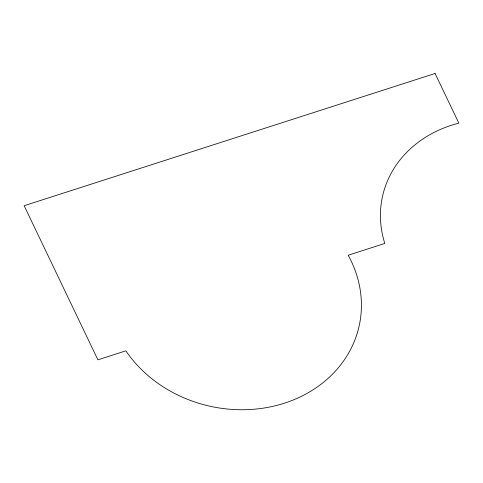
<?xml version="1.0" encoding="UTF-8"?>
<svg xmlns="http://www.w3.org/2000/svg" width="483" height="483" viewBox="0 0 483 483"><rect width="100%" height="100%" fill="white"/><g stroke="black" fill="none" stroke-linecap="round" stroke-linejoin="round"><path stroke-width="0.72" d="M435.074 73.476L24.15 205.728L97.91 359.829L125.864 350.833A127.832 110.372 12 0 0 295.765 398.928A127.832 110.372 12 0 0 348.195 255.241L384.812 243.456A117.689 101.611 12 0 1 458.85 123.153L435.074 73.476"/></g></svg>
